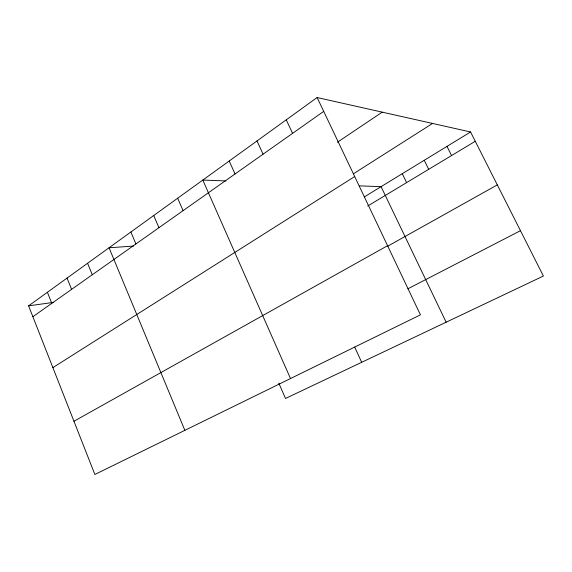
<?xml version="1.0" encoding="UTF-8"?>
<svg xmlns="http://www.w3.org/2000/svg" width="572" height="572" viewBox="0 0 572 572"><rect width="100%" height="100%" fill="white"/><g stroke="black" fill="none" stroke-linecap="round" stroke-linejoin="round"><path stroke-width="0.86" d="M317.131 97.533L420.434 314.843L94.866 474.467L28.6 305.848L317.131 97.533L470.563 131.975L543.4 276.033L285.514 398.462L278.786 383.133M32.869 316.709L323.709 111.376M337.401 142.249L382.225 112.148M353.446 173.774L432.561 123.445M52.881 367.624L354.69 176.548M364.378 196.868L470.563 131.975M367.739 206.006L475.268 141.284M73.952 421.249L387.566 245.695M387.659 246.217L497.318 184.885M407.9 288.788L520.477 230.688M28.6 305.848L53.625 302.373M133.498 246.074L109.052 247.769L184.863 430.337M225.94 180.931L202.81 180.08L290.505 378.55M359.659 185.871L381.074 186.665L446.146 322.208M446.982 146.389L451.558 155.555M424.238 160.289L428.685 169.326M402.28 173.709L406.613 182.611M286.265 119.827L292.571 133.355M354.676 347.047L361.676 362.312M257 140.955L263.056 154.19M229.215 161.011L235.042 173.974M177.67 198.227L183.076 210.66M153.718 215.515L158.937 227.699M130.874 232.01L135.907 243.958M87.573 263.27L92.278 274.767M67.046 278.092L71.593 289.368M47.404 292.271L51.809 303.332"/></g></svg>
